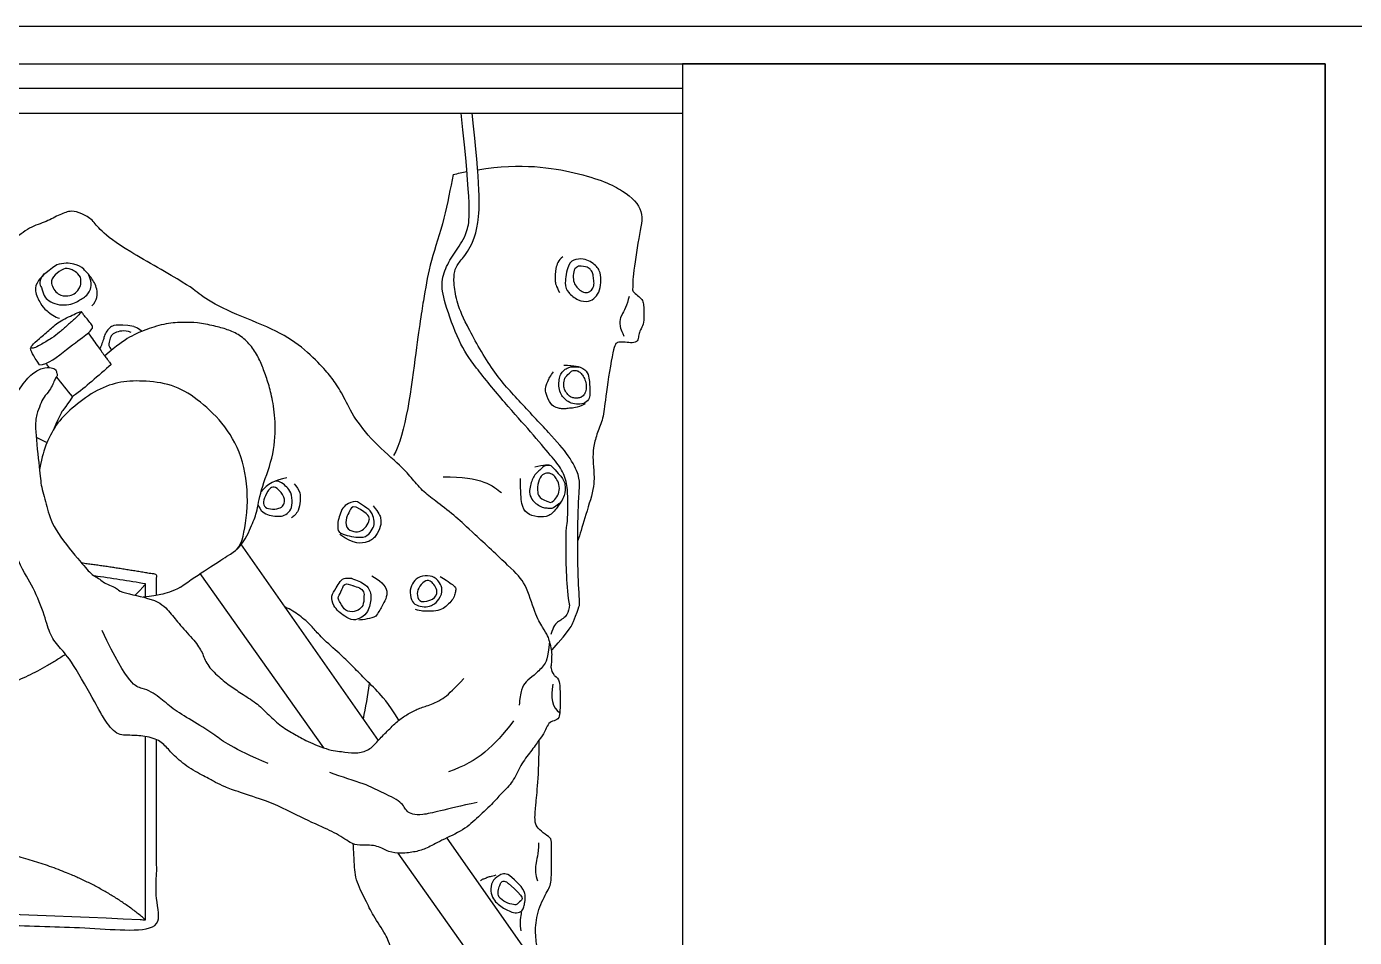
# Model space of a CAD drawing. Header units: metres. Extents: x -22.6 to 47.7, y -9.5 to 1.5.
# Drawn here: x 2.111 to 3.893, y -4.23 to -3.007 of the extents above; entities that cross this region are included whole.
import ezdxf

# ---------------------------------------------------------------- set-up
doc = ezdxf.new("R2010")
doc.units = ezdxf.units.M
for name, color, linetype in [('deco', 7, 'Continuous'), ('furgoone', 7, 'Continuous'), ('sound', 7, 'Continuous')]:
    doc.layers.add(name, color=color, linetype=linetype)

msp = doc.modelspace()

# ---------------------------------------------------------------- linework, layer by layer
at = {"layer": 'deco'}
for points in [[(2.9913, -4.717), (2.9913, -4.8556), (3.8539, -4.8556), (3.8539, -3.0576), (2.9913, -3.0576), (2.9913, -4.5801)], [(2.3983, -3.7019), (2.5832, -3.9657)], [(2.5099, -3.9757), (2.3443, -3.7416)], [(2.675, -4.0967), (2.9741, -4.5232)], [(2.7956, -4.3794), (2.6099, -4.117)]]:
    msp.add_lwpolyline(points, dxfattribs=at)
for points, knots in [([(2.8402, -3.7849), (2.8357, -3.7603), (2.8348, -3.694), (2.8357, -3.679), (2.8375, -3.6701), (2.8375, -3.6462), (2.8375, -3.6233), (2.8304, -3.602), (2.8162, -3.5852), (2.7888, -3.5525), (2.7543, -3.5145), (2.7112, -3.4617), (2.6918, -3.4334), (2.6707, -3.3745), (2.6669, -3.3496), (2.6752, -3.3263), (2.6901, -3.3047), (2.7045, -3.2832), (2.7079, -3.25), (2.6944, -3.1236)], [0, 0, 0, 0, 1, 2, 3, 4, 5, 6, 7, 8, 9, 10, 11, 12, 13, 14, 15, 16, 16.997248, 16.997248, 16.997248, 16.997248]), ([(2.8164, -3.8442), (2.8413, -3.8164), (2.8535, -3.784), (2.8535, -3.784), (2.8508, -3.7347), (2.8508, -3.688), (2.8517, -3.6449), (2.8535, -3.6237), (2.8535, -3.6114), (2.8402, -3.5841), (2.8147, -3.5551), (2.7706, -3.5084), (2.7354, -3.4697), (2.6983, -3.4027), (2.6878, -3.3754), (2.6842, -3.3504), (2.6851, -3.3355), (2.6895, -3.3258), (2.7019, -3.3126), (2.7193, -3.2803), (2.7203, -3.2216), (2.7092, -3.1236)], [0, 0, 0, 0, 0.057639, 0.333333, 1, 2, 3, 4, 5, 6, 7, 8, 9, 10, 11, 12, 13, 14, 15, 16, 16.974749, 16.974749, 16.974749, 16.974749]), ([(2.7167, -3.1995), (2.7764, -3.19), (2.8646, -3.2047), (2.9157, -3.2279), (2.9413, -3.2547), (2.9328, -3.2876), (2.9242, -3.3474), (2.9249, -3.359), (2.924, -3.3628), (2.9316, -3.3685), (2.9374, -3.3738), (2.9393, -3.3796), (2.9398, -3.3882), (2.9398, -3.4025), (2.9374, -3.4116), (2.9331, -3.4178), (2.9326, -3.4245), (2.9307, -3.4312), (2.922, -3.4322), (2.912, -3.4307), (2.9038, -3.4312), (2.8991, -3.4341), (2.8877, -3.5054), (2.8861, -3.5315), (2.8777, -3.5498), (2.8723, -3.569), (2.8708, -3.585), (2.8723, -3.6026), (2.8739, -3.6256), (2.8595, -3.6681), (2.8539, -3.6897), (2.8509, -3.6975)], [0.148354, 0.148354, 0.148354, 0.148354, 1, 2, 3, 4, 5, 6, 7, 8, 9, 10, 11, 12, 13, 14, 15, 16, 17, 18, 19, 20, 21, 22, 23, 24, 25, 26, 27, 28, 28.958297, 28.958297, 28.958297, 28.958297]), ([(2.8196, -3.8783), (2.8144, -3.8705), (2.8159, -3.8635), (2.8164, -3.8522), (2.8164, -3.8442), (2.813, -3.8329), (2.8114, -3.8259), (2.8044, -3.815), (2.7935, -3.7964), (2.7812, -3.7537), (2.763, -3.7359), (2.7071, -3.6838), (2.6889, -3.6667), (2.6613, -3.645), (2.6449, -3.6333), (2.6279, -3.614), (2.6167, -3.5999), (2.5756, -3.5647), (2.548, -3.5289), (2.5356, -3.501), (2.5221, -3.4805), (2.5104, -3.4664), (2.4816, -3.4371), (2.4435, -3.413), (2.3836, -3.3913), (2.343, -3.3679), (2.3341, -3.3571), (2.2407, -3.3055), (2.2084, -3.2802), (2.2002, -3.2667), (2.185, -3.2579), (2.1715, -3.2538), (2.1562, -3.2591), (2.138, -3.2697), (2.1151, -3.2761), (2.0922, -3.2949), (2.0699, -3.3137), (2.0499, -3.3371), (2.0317, -3.3577), (2.0147, -3.3841), (2.0059, -3.3976), (2.0029, -3.424), (2.0006, -3.4498), (2, -3.4738), (1.9982, -3.4823), (2.0235, -3.5058), (2.0403, -3.515), (2.0549, -3.5237), (2.0779, -3.5354)], [0, 0, 0, 0, 1, 2, 3, 4, 5, 6, 7, 8, 9, 10, 11, 12, 13, 14, 15, 16, 17, 18, 19, 20, 21, 22, 23, 24, 25, 26, 27, 28, 29, 30, 31, 32, 33, 34, 35, 36, 37, 38, 39, 40, 41, 42, 43, 44, 45, 45.609926, 45.609926, 45.609926, 45.609926]), ([(2.3897, -3.7125), (2.4037, -3.7004), (2.4128, -3.6769), (2.4204, -3.6615), (2.4241, -3.6317), (2.4427, -3.5867), (2.446, -3.5408), (2.4414, -3.5081), (2.436, -3.4867), (2.4293, -3.468), (2.4226, -3.4513), (2.4119, -3.4346), (2.3972, -3.4212), (2.3805, -3.4139), (2.3638, -3.4092), (2.3391, -3.4045), (2.323, -3.4045), (2.2989, -3.4052), (2.2715, -3.4139), (2.2515, -3.4222), (2.2328, -3.4349), (2.2161, -3.4496)], [0, 0, 0, 0, 1, 2, 3, 4, 5, 6, 7, 8, 9, 10, 11, 12, 13, 14, 15, 16, 17, 18, 18.895015, 18.895015, 18.895015, 18.895015]), ([(2.3178, -3.7598), (2.3441, -3.7412), (2.3897, -3.7125), (2.4004, -3.705), (2.4106, -3.645), (2.4017, -3.582), (2.3746, -3.5379), (2.3399, -3.5063), (2.3071, -3.4868), (2.2654, -3.4824), (2.2339, -3.4837), (2.2017, -3.4963), (2.1708, -3.5202), (2.1499, -3.541), (2.1362, -3.5693), (2.1325, -3.5823), (2.1284, -3.6019)], [0, 0, 0, 0, 1, 2, 3, 4, 5, 6, 7, 8, 9, 10, 11, 12, 13, 13.83178, 13.83178, 13.83178, 13.83178]), ([(2.4217, -3.6497), (2.425, -3.6567), (2.4302, -3.6613), (2.4389, -3.6643), (2.4498, -3.6651), (2.4568, -3.6642), (2.4651, -3.6582), (2.4685, -3.6479), (2.4663, -3.6316), (2.46, -3.6257), (2.4555, -3.6205), (2.4483, -3.6174), (2.4449, -3.6176)], [0.166862, 0.166862, 0.166862, 0.166862, 1, 2, 3, 4, 5, 6, 7, 8, 9, 9.64473, 9.64473, 9.64473, 9.64473]), ([(2.3178, -3.7598), (2.3058, -3.7661), (2.2927, -3.7697), (2.2797, -3.7723), (2.2677, -3.7734)], [0, 0, 0, 0, 1, 1.813514, 1.813514, 1.813514, 1.813514]), ([(2.6109, -3.9384), (2.5957, -3.9142), (2.5797, -3.8972), (2.5623, -3.8804), (2.5457, -3.8627), (2.5296, -3.8478), (2.5033, -3.8244), (2.4959, -3.8141), (2.4799, -3.7992), (2.4667, -3.7906), (2.4587, -3.7869), (2.4575, -3.7864)], [0.146655, 0.146655, 0.146655, 0.146655, 1, 2, 3, 4, 5, 6, 7, 8, 8.161983, 8.161983, 8.161983, 8.161983]), ([(2.8399, -3.7835), (2.839, -3.7884), (2.8369, -3.7993), (2.8248, -3.8057), (2.8179, -3.8118), (2.8149, -3.8233)], [33.225879, 33.225879, 33.225879, 33.225879, 34, 35, 36, 36, 36, 36]), ([(2.8285, -4.3319), (2.8362, -4.3265), (2.8375, -4.3058), (2.8321, -4.2902), (2.8246, -4.2767), (2.8164, -4.2647), (2.814, -4.259), (2.811, -4.2575), (2.7966, -4.253), (2.7966, -4.2451), (2.793, -4.2217), (2.7969, -4.192), (2.8116, -4.1659), (2.8164, -4.1557), (2.8152, -4.1104), (2.8167, -4.0987), (2.8104, -4.0939), (2.7987, -4.0854), (2.7936, -4.0782), (2.7927, -4.0635), (2.799, -4.0146), (2.7992, -3.9648)], [0, 0, 0, 0, 1, 2, 3, 4, 5, 6, 7, 8, 9, 10, 11, 12, 13, 14, 15, 16, 17, 18, 18.893786, 18.893786, 18.893786, 18.893786]), ([(3.6758, -4.4727), (3.693, -4.4796), (3.7049, -4.4896), (3.7152, -4.5083), (3.7152, -4.5214), (3.7115, -4.5332), (3.7043, -4.5436), (3.6957, -4.5539), (3.6699, -4.5688), (3.6243, -4.585), (3.5881, -4.5886), (3.5714, -4.5944), (3.5598, -4.5981), (3.53, -4.6091), (3.5132, -4.6106), (3.488, -4.6195), (3.4078, -4.6335), (3.3863, -4.6429), (3.3611, -4.6503), (3.3443, -4.6624), (3.3317, -4.6697), (3.3081, -4.6802), (3.2665, -4.6875), (3.1877, -4.7007), (3.1688, -4.7001), (3.1452, -4.7059), (3.1211, -4.7064), (3.0937, -4.7106), (3.0764, -4.718), (3.0544, -4.718), (3.0281, -4.718), (3.0113, -4.718), (2.9919, -4.7174), (2.9334, -4.7111), (2.8929, -4.7101), (2.8698, -4.7096), (2.8446, -4.7038), (2.8074, -4.7022), (2.79, -4.698), (2.7727, -4.6923), (2.758, -4.6875), (2.7375, -4.6734), (2.7228, -4.6603), (2.7107, -4.6519), (2.7013, -4.6435), (2.6755, -4.58), (2.6132, -4.2992), (2.5997, -4.2423), (2.5946, -4.2281), (2.5753, -4.1995), (2.5668, -4.181), (2.5517, -4.1524), (2.5509, -4.1293), (2.5501, -4.1119), (2.5496, -4.1045)], [0, 0, 0, 0, 1, 2, 3, 4, 5, 6, 7, 8, 9, 10, 11, 12, 13, 14, 15, 16, 17, 18, 19, 20, 21, 22, 23, 24, 25, 26, 27, 28, 29, 30, 31, 32, 33, 34, 35, 36, 37, 38, 39, 40, 41, 42, 43, 44, 45, 46, 47, 48, 49, 50, 51, 51.65442, 51.65442, 51.65442, 51.65442])]:
    msp.add_open_spline(points, degree=3, knots=knots, dxfattribs=at)
for points, degree in [([(2.6837, -3.2059), (2.6797, -3.2245), (2.6729, -3.2651), (2.6525, -3.3238), (2.645, -3.3677), (2.636, -3.4211), (2.62, -3.5557), (2.6035, -3.5832)], 3), ([(2.6837, -3.2059), (2.69, -3.2045), (2.6962, -3.2032), (2.7021, -3.202)], 3), ([(2.1518, -3.3273), (2.1348, -3.3387), (2.126, -3.349), (2.1204, -3.3611), (2.1304, -3.381), (2.1363, -3.3876), (2.1492, -3.3979), (2.1551, -3.3987)], 3), ([(2.1834, -3.3438), (2.185, -3.3518), (2.1816, -3.3608), (2.1751, -3.3666), (2.1675, -3.3694), (2.1532, -3.3691), (2.1414, -3.3509), (2.1488, -3.3405), (2.161, -3.3311), (2.1702, -3.3329), (2.1788, -3.3368), (2.1834, -3.3438)], 3), ([(2.1986, -3.3821), (2.2063, -3.3751), (2.207, -3.3582), (2.1978, -3.3438), (2.1879, -3.3324), (2.1772, -3.3254), (2.1602, -3.3243), (2.1518, -3.3273)], 3), ([(2.831, -3.3163), (2.8246, -3.3212), (2.8209, -3.3318), (2.82, -3.3488), (2.8216, -3.3558), (2.8264, -3.3643)], 3), ([(2.8484, -3.32), (2.8581, -3.3178), (2.8711, -3.3239), (2.8814, -3.3348), (2.882, -3.3474), (2.8811, -3.3616), (2.8744, -3.3716), (2.8666, -3.377), (2.8511, -3.3761), (2.8372, -3.3635), (2.8327, -3.355), (2.8372, -3.3251), (2.8445, -3.3206), (2.8484, -3.32)], 3), ([(2.8518, -3.329), (2.8629, -3.3287), (2.8696, -3.3345), (2.8711, -3.339), (2.8723, -3.3456), (2.8732, -3.3541), (2.8705, -3.3601), (2.866, -3.3647), (2.8584, -3.3644), (2.8521, -3.3604), (2.8472, -3.3544), (2.8445, -3.3474), (2.8449, -3.3357), (2.8473, -3.3311), (2.8518, -3.329)], 3), ([(2.1348, -3.3387), (2.126, -3.349), (2.1322, -3.3582), (2.1337, -3.3692), (2.1407, -3.3755), (2.1518, -3.381), (2.165, -3.3814), (2.1765, -3.3788), (2.1827, -3.374), (2.189, -3.3711), (2.1945, -3.3655), (2.2004, -3.353), (2.1942, -3.3399)], 3), ([(2.9197, -3.3698), (2.9172, -3.3812), (2.9076, -3.3975), (2.907, -3.4044), (2.9082, -3.4138), (2.9127, -3.4228)], 3), ([(2.1286, -3.4615), (2.1389, -3.462), (2.1673, -3.4379), (2.1942, -3.4193), (2.1997, -3.4127), (2.1999, -3.4094), (2.1948, -3.4027), (2.1897, -3.3969), (2.1855, -3.3915), (2.1853, -3.3897), (2.1773, -3.3989), (2.1658, -3.4081), (2.155, -3.4184), (2.1458, -3.4253), (2.1281, -3.4356), (2.1211, -3.4392), (2.1163, -3.4397), (2.1173, -3.4361), (2.1275, -3.4266), (2.1432, -3.4133), (2.1555, -3.4025), (2.1796, -3.3915), (2.1846, -3.3892), (2.1849, -3.3905)], 3), ([(2.1942, -3.4193), (2.2242, -3.4614), (2.225, -3.4606)], 2), ([(2.2552, -3.4098), (2.2302, -3.4066), (2.223, -3.411), (2.2171, -3.418), (2.2153, -3.4233), (2.2127, -3.433), (2.2092, -3.4402)], 3), ([(2.2515, -3.418), (2.2419, -3.4143), (2.2268, -3.4188), (2.2239, -3.4234), (2.2217, -3.4311), (2.2207, -3.4363), (2.2252, -3.4418)], 3), ([(2.2552, -3.4098), (2.2631, -3.4118), (2.2651, -3.4167), (2.2654, -3.4159)], 3), ([(2.1286, -3.4615), (2.1189, -3.4477), (2.1173, -3.4436), (2.1163, -3.4397)], 3), ([(2.8196, -3.8783), (2.8269, -3.8829), (2.8269, -3.8982), (2.8276, -3.9108), (2.8272, -3.9206), (2.8269, -3.9286), (2.8255, -3.9377), (2.8168, -3.9398), (2.8105, -3.9433), (2.807, -3.9545), (2.7992, -3.9646), (2.7883, -3.9804), (2.7735, -3.9987), (2.7645, -4.0217), (2.7483, -4.0363), (2.7393, -4.0481), (2.7168, -4.0688), (2.6988, -4.0862), (2.6662, -4.1003), (2.6482, -4.1109), (2.6336, -4.1154), (2.6139, -4.1177), (2.5965, -4.116), (2.583, -4.1064), (2.56, -4.1059), (2.5497, -4.1065), (2.5274, -4.0902), (2.5027, -4.0801), (2.4547, -4.0565), (2.4351, -4.0475), (2.3946, -4.0346), (2.3766, -4.0279), (2.3648, -4.0222), (2.353, -4.0155), (2.3283, -4.0026), (2.3081, -3.9857), (2.2974, -3.9723), (2.2833, -3.9616), (2.2564, -3.9588), (2.2482, -3.9588), (2.23, -3.9588), (2.212, -3.9319), (2.2075, -3.9229), (2.1702, -3.8563), (2.1567, -3.8429), (2.1419, -3.8245), (2.1365, -3.8002), (2.1202, -3.7587), (2.1022, -3.7328), (2.0714, -3.6554), (2.0669, -3.6293), (2.0669, -3.5898), (2.0669, -3.5548), (2.084, -3.5243), (2.1002, -3.4946), (2.1173, -3.4731), (2.1326, -3.465), (2.1451, -3.4648), (2.1508, -3.468), (2.1515, -3.473), (2.1529, -3.4758), (2.149, -3.48), (2.1465, -3.4874), (2.1423, -3.4955), (2.1338, -3.505), (2.1296, -3.5145), (2.1243, -3.5279), (2.1219, -3.5441), (2.1289, -3.6049), (2.1303, -3.6247), (2.1384, -3.6515), (2.1458, -3.6803), (2.1829, -3.7255), (2.1987, -3.7435), (2.2038, -3.7458), (2.2114, -3.7505), (2.2164, -3.7552), (2.2279, -3.7591), (2.2334, -3.7626), (2.238, -3.7675), (2.2883, -3.7766), (2.3042, -3.7942), (2.3162, -3.8102), (2.3373, -3.8324), (2.3475, -3.8477), (2.3521, -3.8637), (2.3692, -3.8808), (2.3851, -3.8933), (2.4011, -3.9035), (2.4222, -3.9172), (2.4353, -3.9309), (2.4535, -3.9474), (2.4712, -3.9576), (2.486, -3.9662), (2.5185, -3.9798), (2.539, -3.981), (2.5558, -3.9835), (2.5726, -3.9781), (2.584, -3.9644), (2.5966, -3.9519), (2.6108, -3.9377), (2.6228, -3.9303), (2.6376, -3.9223), (2.6507, -3.9189), (2.6729, -3.9092), (2.6849, -3.8961), (2.698, -3.8825)], 3), ([(2.1415, -3.4651), (2.1402, -3.4635), (2.1389, -3.462), (2.1376, -3.4604)], 3), ([(2.2242, -3.4614), (2.2169, -3.4678), (2.1966, -3.4852), (2.1837, -3.4965), (2.1727, -3.5042)], 3), ([(2.861, -3.514), (2.8541, -3.517), (2.8478, -3.5196), (2.8395, -3.5197), (2.8332, -3.5206), (2.8277, -3.5206), (2.8226, -3.5187), (2.8144, -3.5159), (2.8079, -3.4992), (2.8071, -3.4942), (2.81, -3.4841), (2.8144, -3.4762), (2.8185, -3.4708)], 3), ([(2.8322, -3.4619), (2.8469, -3.4621), (2.8601, -3.4657), (2.8653, -3.4743), (2.8668, -3.4842), (2.867, -3.4925), (2.8674, -3.5003), (2.8661, -3.5087), (2.859, -3.514), (2.8488, -3.5144), (2.8399, -3.5127), (2.8322, -3.5066), (2.8286, -3.5014), (2.8253, -3.4926), (2.8257, -3.4833), (2.8267, -3.4753), (2.8311, -3.4699), (2.8351, -3.4663), (2.8408, -3.4649), (2.8418, -3.4634), (2.8525, -3.4644)], 3), ([(2.8427, -3.4701), (2.8343, -3.477), (2.833, -3.481), (2.8316, -3.49), (2.8332, -3.4951), (2.8376, -3.502), (2.842, -3.5054), (2.8469, -3.5062), (2.8523, -3.506), (2.8559, -3.5051), (2.8601, -3.5011), (2.8624, -3.4947), (2.8622, -3.485), (2.859, -3.4779), (2.8555, -3.473), (2.8515, -3.4697), (2.8485, -3.4689), (2.8431, -3.4688), (2.8427, -3.4701)], 3), ([(2.1727, -3.5042), (2.1656, -3.4953), (2.1584, -3.4863), (2.1513, -3.4774)], 3), ([(2.1727, -3.5042), (2.1617, -3.5203), (2.1576, -3.5253), (2.1576, -3.5253), (2.1471, -3.5486)], 3), ([(2.1239, -3.5585), (2.1285, -3.5607), (2.1333, -3.5631), (2.1385, -3.5657)], 3), ([(2.8151, -3.5971), (2.8315, -3.6132), (2.8344, -3.6221), (2.8347, -3.6366), (2.823, -3.6536), (2.8129, -3.6659), (2.7971, -3.6662), (2.7813, -3.6615), (2.7753, -3.6498), (2.774, -3.6325), (2.774, -3.6139)], 3), ([(2.8151, -3.5971), (2.8053, -3.5958), (2.8033, -3.6006), (2.7971, -3.6049), (2.7919, -3.6106), (2.7891, -3.6172), (2.7868, -3.6257), (2.7851, -3.6348), (2.7909, -3.6444), (2.7959, -3.6487), (2.8036, -3.653), (2.8091, -3.6537), (2.8157, -3.654), (2.8184, -3.6539), (2.8267, -3.6468)], 3), ([(2.8151, -3.5971), (2.8127, -3.5957), (2.8053, -3.5958), (2.7931, -3.5989)], 3), ([(2.4603, -3.6133), (2.445, -3.6161), (2.4344, -3.6211), (2.4257, -3.6322)], 3), ([(2.6701, -3.612), (2.7225, -3.6105), (2.7374, -3.6247), (2.7486, -3.6329)], 3), ([(2.8142, -3.6463), (2.7997, -3.6417), (2.796, -3.6334), (2.7972, -3.6181), (2.8033, -3.608), (2.8111, -3.606), (2.8182, -3.609), (2.8218, -3.6135), (2.8264, -3.6218), (2.8265, -3.6328), (2.8219, -3.6405), (2.8178, -3.6451), (2.8142, -3.6463)], 3), ([(2.4475, -3.6274), (2.4563, -3.636), (2.458, -3.644), (2.456, -3.6504), (2.4509, -3.6545), (2.4375, -3.6559), (2.4291, -3.6519), (2.4287, -3.6436), (2.4341, -3.631), (2.4412, -3.6234), (2.4475, -3.6274)], 3), ([(2.5554, -3.6455), (2.5709, -3.655), (2.5756, -3.6613), (2.5782, -3.672), (2.5772, -3.6796), (2.5705, -3.6893), (2.5625, -3.6948), (2.5316, -3.6893), (2.5284, -3.682), (2.5287, -3.6727), (2.5311, -3.6633), (2.5353, -3.6528), (2.5421, -3.6481), (2.5518, -3.6436), (2.5554, -3.6455)], 3), ([(2.5765, -3.6509), (2.584, -3.6603), (2.587, -3.6673), (2.587, -3.6783), (2.5799, -3.6914), (2.5724, -3.6999), (2.5503, -3.7031), (2.5316, -3.6893)], 3), ([(2.5535, -3.6525), (2.5712, -3.6622), (2.5722, -3.6698), (2.567, -3.6788), (2.56, -3.6854), (2.5506, -3.6861), (2.5389, -3.681), (2.5398, -3.6654), (2.545, -3.6588), (2.5471, -3.6506), (2.5535, -3.6525)], 3), ([(2.6682, -3.7693), (2.6628, -3.7801), (2.6537, -3.7855), (2.6455, -3.7869), (2.6336, -3.7845), (2.627, -3.778), (2.625, -3.7634), (2.6299, -3.7527), (2.638, -3.745), (2.6537, -3.7441), (2.6628, -3.7492), (2.67, -3.7604), (2.6682, -3.7693)], 3), ([(2.6663, -3.7456), (2.6787, -3.7532), (2.6864, -3.7592), (2.6875, -3.7623), (2.6864, -3.7672), (2.6847, -3.7744), (2.6796, -3.7807), (2.6722, -3.7878), (2.6639, -3.7917), (2.6509, -3.7925), (2.6403, -3.7924), (2.6333, -3.7897)], 3), ([(2.6619, -3.7639), (2.6621, -3.7705), (2.6584, -3.7766), (2.6385, -3.7817), (2.6348, -3.771), (2.6361, -3.7613), (2.6453, -3.7511), (2.6521, -3.7499), (2.6598, -3.7578), (2.6619, -3.7639)], 3), ([(2.5799, -3.7989), (2.5738, -3.8023), (2.5625, -3.8036), (2.5569, -3.8042)], 3), ([(2.4353, -3.9968), (2.3869, -3.976), (2.363, -3.9574), (2.3317, -3.9381), (2.3064, -3.9232), (2.29, -3.9076), (2.2669, -3.8934), (2.2482, -3.8934), (2.2125, -3.8183)], 3), ([(2.813, -3.8329), (2.8111, -3.8563), (2.8053, -3.8658), (2.7918, -3.8787), (2.7809, -3.8865), (2.7747, -3.8963), (2.7731, -3.91), (2.7722, -3.9182)], 3), ([(2.5633, -3.9373), (2.5663, -3.9204), (2.5692, -3.9059), (2.5715, -3.8894)], 3), ([(2.8176, -3.8902), (2.8139, -3.9083), (2.8162, -3.9217), (2.8269, -3.9286)], 3), ([(2.7645, -3.9395), (2.7377, -3.9745), (2.7183, -3.9931), (2.6774, -4.008)], 3), ([(2.7161, -4.0489), (2.6707, -4.0586), (2.6379, -4.069), (2.6193, -4.0616), (2.617, -4.0489), (2.585, -4.0341), (2.5686, -4.0251), (2.5343, -4.0147), (2.518, -4.0088)], 3), ([(2.7984, -4.1033), (2.7979, -4.1184), (2.7931, -4.1324), (2.794, -4.1465), (2.797, -4.1542)], 3), ([(2.741, -4.1465), (2.7382, -4.1482), (2.7323, -4.1484), (2.7288, -4.1498), (2.7274, -4.1514), (2.7245, -4.1515), (2.7222, -4.1528), (2.7205, -4.154)], 3), ([(2.7593, -4.1468), (2.7796, -4.1636), (2.7808, -4.1772), (2.7796, -4.1846), (2.7786, -4.1903), (2.7754, -4.1959), (2.7666, -4.198), (2.7586, -4.1947), (2.7511, -4.1909), (2.7438, -4.1858), (2.7371, -4.1787), (2.7333, -4.1684), (2.7352, -4.155), (2.744, -4.1468), (2.753, -4.1433), (2.7593, -4.1468)], 3), ([(2.758, -4.1578), (2.7808, -4.1772), (2.7727, -4.1812), (2.77, -4.1863), (2.7656, -4.1867), (2.7544, -4.1836), (2.7438, -4.176), (2.7436, -4.168), (2.7463, -4.16), (2.748, -4.1554), (2.7532, -4.1536), (2.758, -4.1578), (2.7578, -4.158)], 3), ([(2.7748, -4.2212), (2.7736, -4.2115), (2.7744, -4.2032), (2.7754, -4.1959), (2.776, -4.1966)], 3)]:
    msp.add_open_spline(points, degree=degree, dxfattribs=at)
for points in [[(2.4704, -3.6213), (2.4777, -3.6331), (2.4781, -3.6446), (2.4754, -3.6569), (2.4711, -3.6632), (2.4667, -3.6669)], [(2.5477, -3.7483), (2.5654, -3.7568), (2.5723, -3.7661), (2.5717, -3.7836), (2.5687, -3.7926), (2.56, -3.8008), (2.5498, -3.8038), (2.5381, -3.7989), (2.5236, -3.7844), (2.5208, -3.7721), (2.5266, -3.7609), (2.5392, -3.7478), (2.5436, -3.7478), (2.546, -3.7477), (2.5482, -3.7485)], [(2.5487, -3.7579), (2.5634, -3.7663), (2.5639, -3.7739), (2.5622, -3.7844), (2.5563, -3.7906), (2.5508, -3.7926), (2.5398, -3.7909), (2.5319, -3.7806), (2.5295, -3.7746), (2.5331, -3.7662), (2.5382, -3.7562), (2.5489, -3.7577)], [(2.5745, -3.7445), (2.5947, -3.7655), (2.5881, -3.7857), (2.5799, -3.7989)]]:
    msp.add_spline(points, degree=3, dxfattribs=at)
at = {"layer": 'furgoone'}
for points in [[(3.9329, -3.0074), (-0.6636, -3.0074), (-0.6722, -3.0142), (-0.6722, -3.3746)], [(-0.6332, -3.1656), (-0.6332, -3.0576), (3.8539, -3.0576), (3.8539, -3.1236)], [(2.9913, -3.0906), (0.2293, -3.0906)], [(3.8539, -3.1236), (3.8539, -5.4934), (-0.6332, -5.4934), (-0.6332, -4.4747)], [(0.2293, -3.1236), (2.9913, -3.1236)]]:
    msp.add_lwpolyline(points, dxfattribs=at)
at = {"layer": 'sound'}
for points, degree, knots in [([(2.2856, -3.771), (2.2856, -3.7571), (2.2856, -3.7432), (2.2356, -3.7343), (2.1851, -3.7277)], 2, [1.9419858, 1.9419858, 1.9419858, 2, 2, 2.1310929, 2.1310929, 2.1310929]), ([(2.2709, -3.7731), (2.2709, -3.7687), (2.2709, -3.7644), (2.2709, -3.7586), (2.2709, -3.7571), (2.2709, -3.7556)], 3, [1.93766186, 1.93766186, 1.93766186, 1.93766186, 1.96472577, 1.96472577, 1.9741411, 1.9741411, 1.9741411, 1.9741411]), ([(1.4912, -4.2263), (1.9043, -4.1999), (2.2856, -4.2222), (2.2856, -4.0934), (2.2856, -3.9647)], 2, [0, 0, 0, 1, 1, 1.537586, 1.537586, 1.537586]), ([(1.506, -4.2106), (1.768, -4.1944), (2.0205, -4.1929), (2.266, -4.2063), (2.2684, -4.2064), (2.2709, -4.2066)], 3, [0.0189706, 0.0189706, 0.0189706, 0.0189706, 0.9699921, 0.9699921, 0.9795983, 0.9795983, 0.9795983, 0.9795983])]:
    msp.add_open_spline(points, degree=degree, knots=knots, dxfattribs=at)
for points, degree in [([(2.2709, -3.7556), (2.248, -3.7516), (2.2249, -3.7481), (2.2018, -3.7449)], 3), ([(2.2709, -3.7556), (2.2639, -3.7634), (2.2568, -3.7708)], 2), ([(2.1635, -3.8501), (2.0675, -3.914), (1.9621, -3.914)], 2), ([(2.2709, -4.2066), (2.2709, -4.1246), (2.2709, -4.0426), (2.2709, -3.9606)], 3), ([(2.2709, -4.2066), (2.1637, -4.1153), (1.9621, -4.0991)], 2)]:
    msp.add_open_spline(points, degree=degree, dxfattribs=at)

doc.saveas('drawing.dxf')
